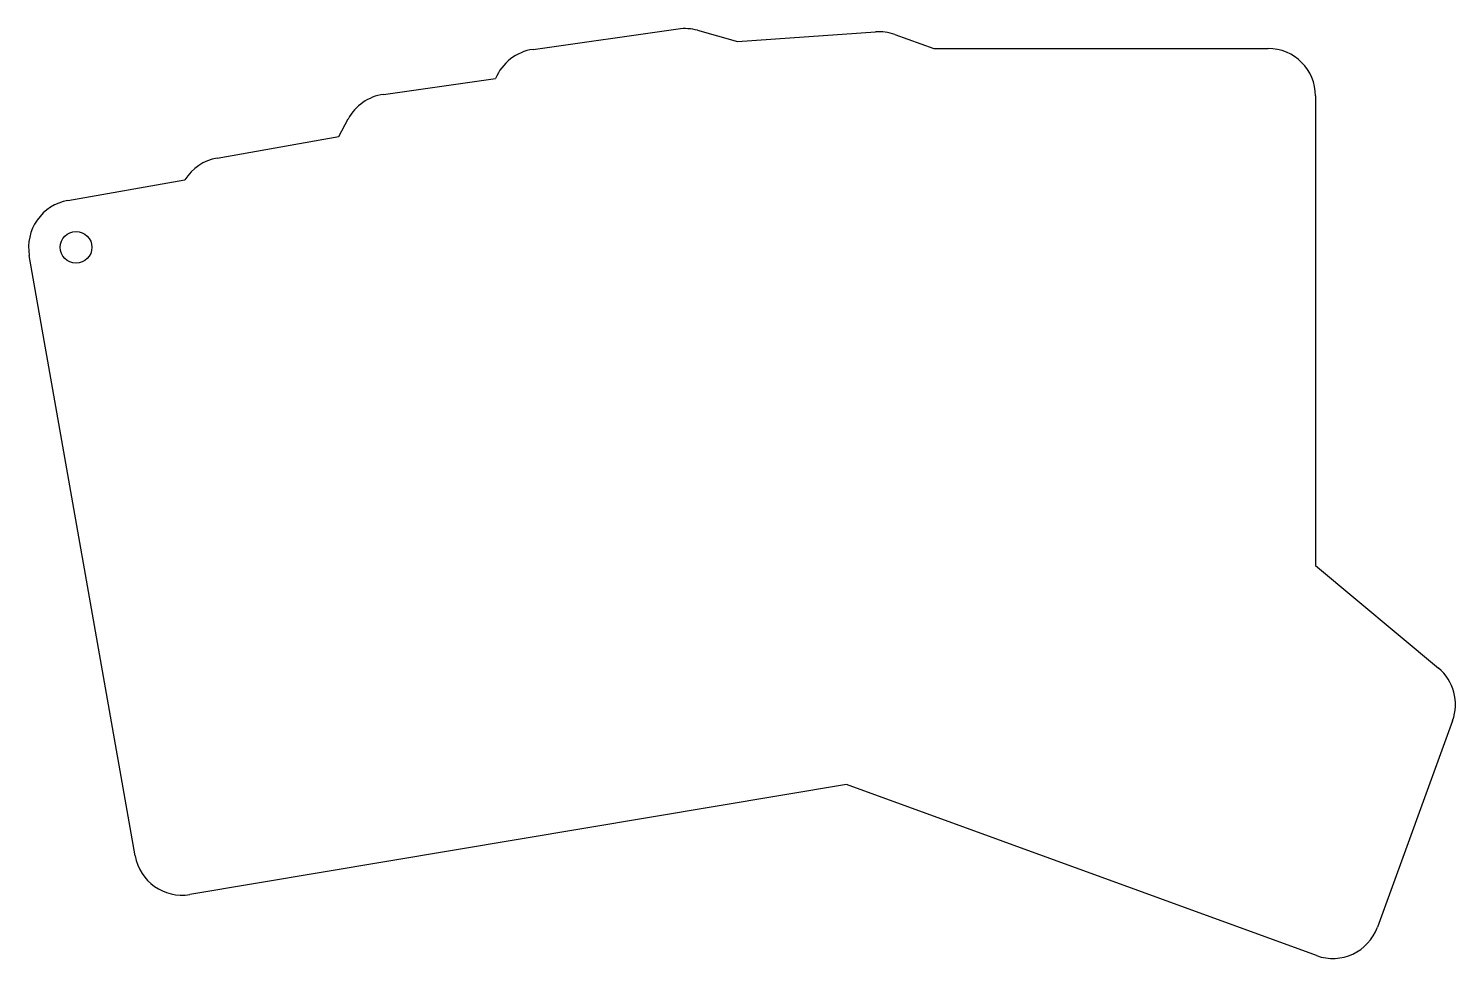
# Model space of a CAD drawing. Header units: millimetres. Extents: x 23 to 203, y -175 to -57.
import ezdxf

# ---------------------------------------------------------------- set-up
doc = ezdxf.new("R2010")
doc.units = ezdxf.units.MM

msp = doc.modelspace()

# ---------------------------------------------------------------- linework, layer by layer
for p, q in [((86.83, -59.89), (105.15, -57.31)), ((107.61, -57.48), (112.65, -58.89)), ((112.65, -58.89), (130.07, -57.68)), ((132.51, -58.01), (137.44, -59.77)), ((137.44, -59.77), (179.65, -59.77)), ((67.94, -65.57), (82.11, -63.58)), ((185.65, -65.77), (185.65, -125.09)), ((62.29, -70.91), (63.49, -68.68)), ((46.94, -73.62), (62.29, -70.91)), ((28.08, -78.98), (42.88, -76.37)), ((36.59, -161.76), (23.22, -85.93)), ((185.65, -125.09), (201.16, -138.03)), ((202.95, -144.69), (193.46, -170.77)), ((126.41, -152.75), (43.49, -166.63)), ((185.77, -174.36), (126.41, -152.75))]:
    msp.add_line(p, q)
msp.add_circle((29.13, -84.89), 2)
for centre, start, end in [((105.99, -63.26), 434.3304, 98), ((130.49, -63.66), 430.3304, 94), ((87.67, -65.83), 458, 518), ((179.65, -65.77), 360, 90), ((68.78, -71.52), 458, 151.7931), ((47.98, -79.53), 460, 508.1897), ((29.13, -84.89), 100, 190), ((197.32, -142.64), 340, 50.1558), ((42.5, -160.72), 190, 279.5038), ((187.82, -168.72), 250, 340)]:
    msp.add_arc(centre, 6, start, end)

doc.saveas('drawing.dxf')
